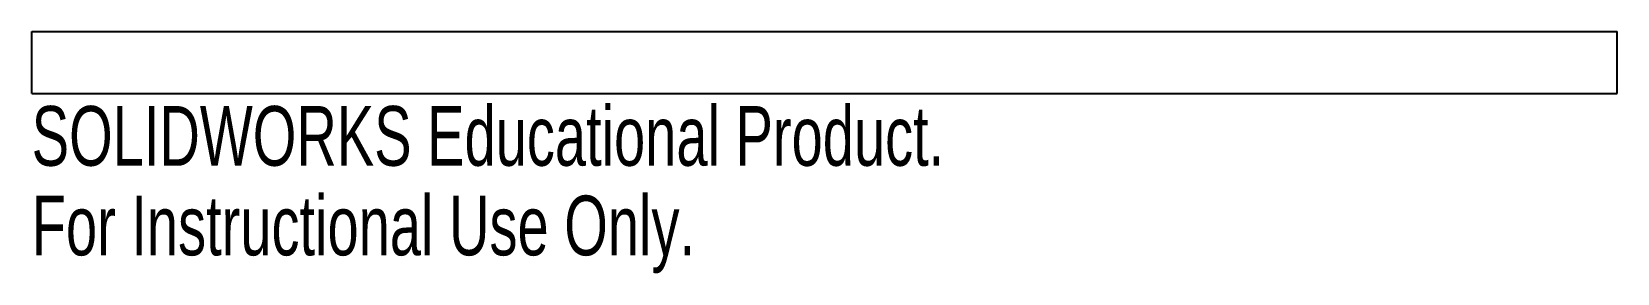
# Paper-space layout '_Top' of a CAD drawing. Header units: millimetres. Extents: x -35 to 93, y -20 to 0.
import ezdxf

# ---------------------------------------------------------------- set-up
doc = ezdxf.new("R2010")
doc.units = ezdxf.units.MM
doc.styles.add('SLDTEXTSTYLE0', font='TXT', dxfattribs={"width": 0.7})

psp = doc.layouts.new('_Top')

# ---------------------------------------------------------------- linework, layer by layer
at = {"color": 7, "linetype": 'Continuous', "lineweight": 25}
for p, q in [((-34.62, -5), (-34.62, 0)), ((-34.62, 0), (93.4, 0)), ((93.4, -5), (93.4, 0)), ((-34.62, -5), (93.4, -5))]:
    psp.add_line(p, q, dxfattribs=at)

# ---------------------------------------------------------------- texts
at = {"color": 7, "linetype": 'Continuous', "char_height": 4.8336, "attachment_point": 1, "style": 'SLDTEXTSTYLE0'}
for s, insert in [('SOLIDWORKS Educational Product.', (-34.62, -6.02)), ('For Instructional Use Only.', (-34.62, -13.27))]:
    psp.add_mtext(s, dxfattribs=dict(at, insert=insert))

doc.saveas('drawing.dxf')
